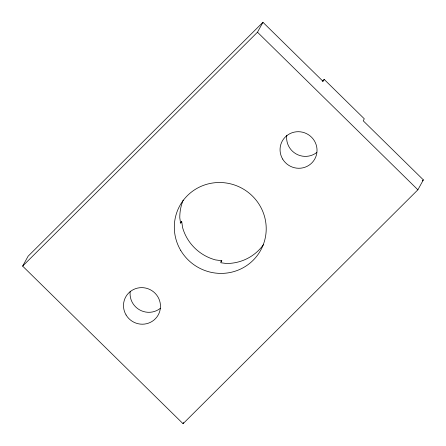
<?xml version="1.0" encoding="UTF-8"?>
<svg xmlns="http://www.w3.org/2000/svg" width="446" height="446" viewBox="0 0 446 446"><rect width="100%" height="100%" fill="white"/><g stroke="black" fill="none" stroke-linecap="round" stroke-linejoin="round"><path stroke-width="0.67" d="M22.64 266.111L28.115 256.199L262.945 22.3L323.099 81.395L324.197 79.416L364.298 118.809L363.206 120.794L423.36 179.889L417.885 189.801L183.055 423.7L22.64 266.111L257.476 32.212L262.945 22.3M263.564 244.492A46.167 45.224 28.9 0 1 226.295 263.491L220.698 262.733L221.79 260.754L215.479 259.901A46.167 45.224 28.9 0 1 182.592 227.594L181.689 221.355L180.591 223.335L179.788 217.804A46.167 45.224 28.9 0 1 183.206 200.109M183.055 423.7L183.696 422.535M180.206 222.827L181.689 221.355M322.218 81.378L324.197 79.416M220.803 261.735L221.79 260.754M422.373 180.875L423.36 179.889M257.476 32.212L417.885 189.801M316.816 152.454A18.581 18.202 28.9 0 1 296.055 153.887A18.581 18.202 28.9 0 1 286.789 135.272M160.259 308.387A18.581 18.202 28.9 0 1 139.503 309.819A18.581 18.202 28.9 0 1 130.232 291.205M180.753 250.474A46.167 45.224 28.9 0 0 260.336 250.886A46.167 45.224 28.9 0 0 219.705 182.509A46.167 45.224 28.9 0 0 180.753 250.474M126.084 314.982A18.581 18.202 28.9 0 0 158.113 315.149A18.581 18.202 28.9 0 0 141.761 287.631A18.581 18.202 28.9 0 0 126.084 314.982M282.641 159.049A18.581 18.202 28.9 0 0 314.67 159.216A18.581 18.202 28.9 0 0 298.318 131.698A18.581 18.202 28.9 0 0 282.641 159.049"/></g></svg>
